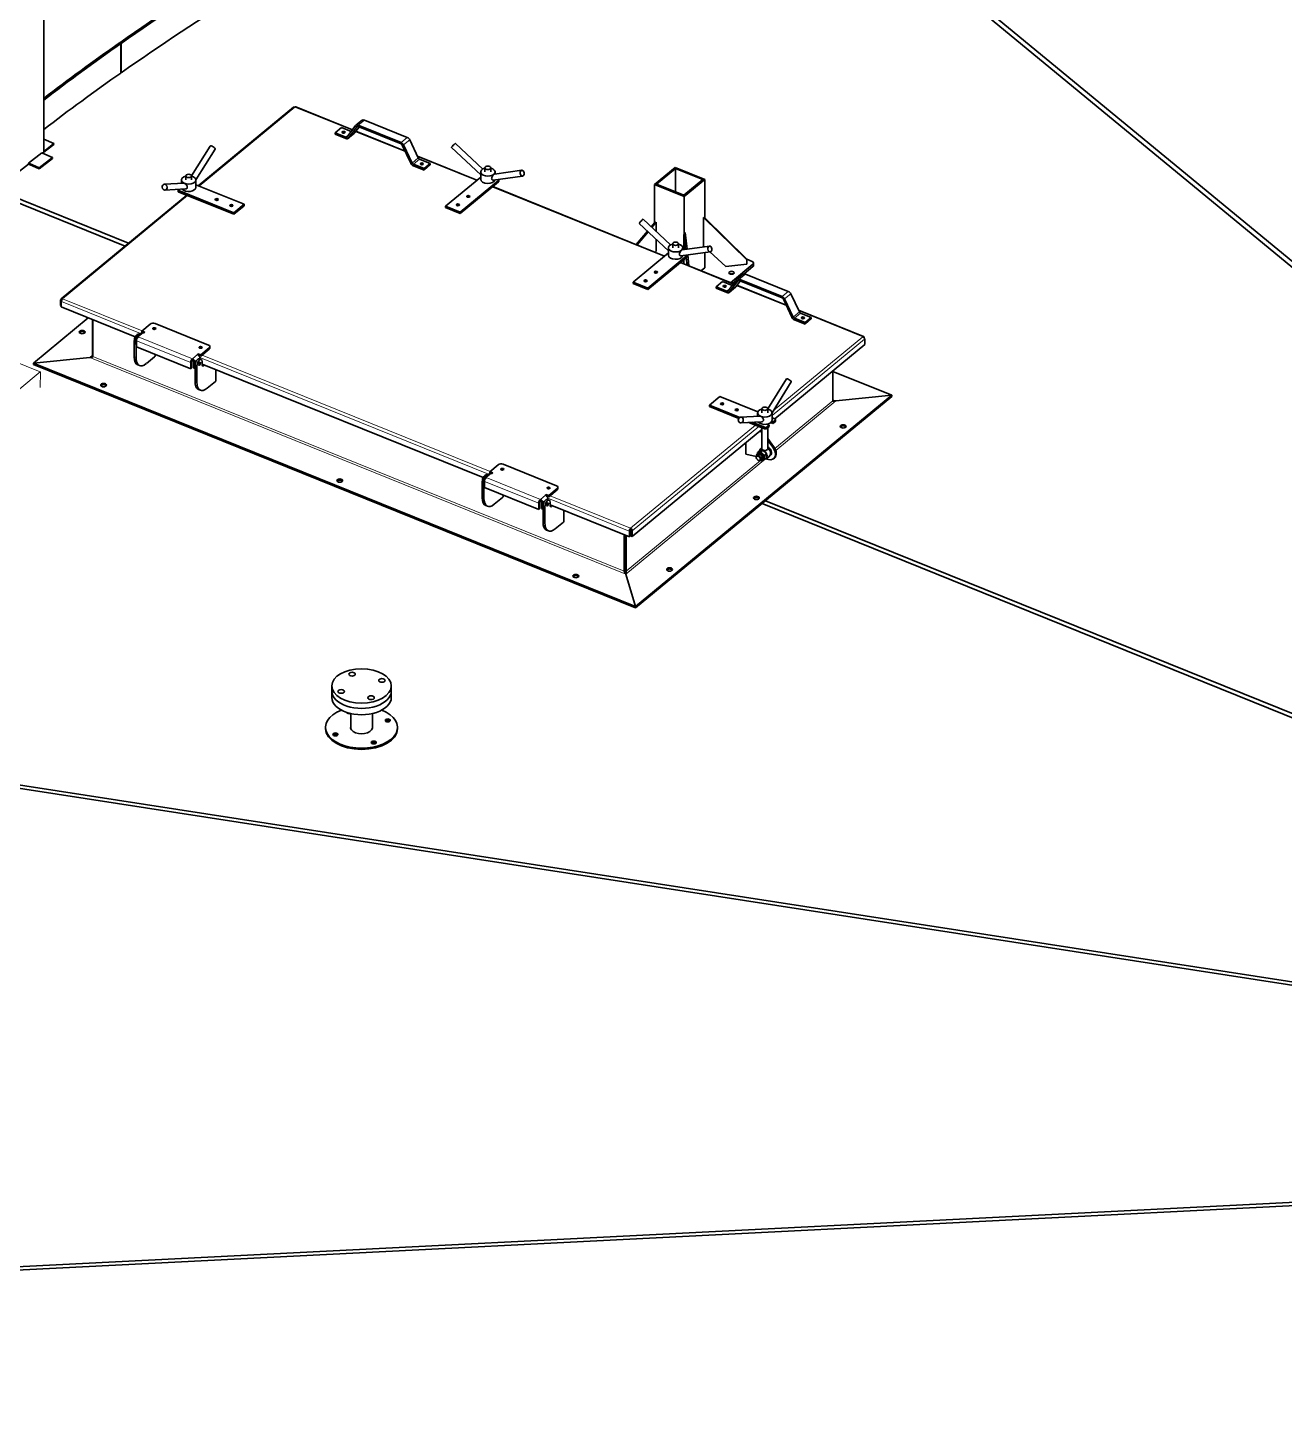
# Model space of a CAD drawing. Header units: millimetres. Extents: x 0 to 42050, y 0 to 29700.
# Drawn here: x 23941 to 25336, y 12319 to 13847 of the extents above; entities that cross this region are included whole.
import ezdxf

# ---------------------------------------------------------------- set-up
doc = ezdxf.new("R2010")
doc.units = ezdxf.units.MM
doc.header["$LTSCALE"] = 50
doc.layers.add('P_Cable Ducts (CD)', color=30, linetype='Continuous', lineweight=18, true_color=0xff7f00)
doc.layers.add('Visible', color=7, linetype='Continuous', lineweight=35)
doc.layers.add('Visible Narrow', color=7, linetype='Continuous', lineweight=18)

msp = doc.modelspace()

# ---------------------------------------------------------------- linework, layer by layer
at = {"layer": 'P_Cable Ducts (CD)'}
for p, q in [((23954.81, 13465.11), (23790.97, 13531.34)), ((23931.92, 13446.24), (23954.81, 13465.11)), ((23954.81, 13465.11), (23954.81, 13464.81)), ((23954.81, 13464.94), (23954.92, 13464.9)), ((23954.92, 13464.9), (23954.81, 13464.81)), ((23954.81, 13447.8), (23954.92, 13464.9))]:
    msp.add_line(p, q, dxfattribs=at)
at = {"layer": 'Visible', "color": 9, "true_color": 0xc0c0c0}
for p, q in [((26434.97, 12682.02), (24673.38, 14134.54)), ((24678.61, 14136.67), (26440.22, 12684.14)), ((24049.11, 13604.77), (23881.52, 13672.52)), ((23885.17, 13675.56), (24052.78, 13607.8)), ((26393.34, 12657.08), (24756.08, 13318.97)), ((24759.75, 13321.99), (26397.01, 12660.11)), ((24604.11, 13241.98), (24604.06, 13241.94)), ((23511.32, 13071.33), (26370.65, 12628.99)), ((26368.99, 12625.42), (23509.66, 13067.76)), ((23467.16, 12448.2), (26364.32, 12594.54)), ((26364.87, 12590.86), (23467.16, 12444.49))]:
    msp.add_line(p, q, dxfattribs=at)
at = {"layer": 'Visible'}
for p, q in [((23958.54, 14107.31), (23958.54, 13709.84)), ((24044.13, 13829.54), (24042.59, 13830.27)), ((24042.91, 13830.5), (24042.91, 13830.11)), ((24044.46, 13829.76), (24042.91, 13830.5)), ((24044.13, 13796.88), (24044.13, 13829.54)), ((24044.46, 13797.1), (24044.46, 13829.76)), ((24044.13, 13797.26), (24044.46, 13797.1)), ((24301.28, 13733.72), (24238.33, 13759.17)), ((24235.91, 13758.79), (24130.22, 13671.65)), ((24312.07, 13744.47), (24305.19, 13738.8)), ((24314.61, 13744.65), (24362.16, 13725.43)), ((24282.19, 13730.6), (24289.07, 13736.28)), ((24294.06, 13725.8), (24282.19, 13730.6)), ((24282.19, 13728.97), (24282.19, 13730.6)), ((24282.19, 13728.97), (24294.06, 13724.17)), ((24289.07, 13736.28), (24299.9, 13731.9)), ((24304.89, 13738.49), (24295.48, 13726.04)), ((24296.6, 13724.35), (24303.49, 13730.02)), ((24296.9, 13724.65), (24306.31, 13737.1)), ((24308.77, 13736.92), (24303.78, 13730.33)), ((24359.83, 13710.05), (24305.16, 13732.15)), ((24355.27, 13719.76), (24307.73, 13738.98)), ((24307.73, 13737.34), (24355.27, 13718.12)), ((23957.22, 13707.82), (23969.69, 13717.6)), ((23969.69, 13718.58), (23958.54, 13723.32)), ((23969.69, 13718.58), (23958.54, 13709.84)), ((23969.69, 13717.6), (23969.69, 13718.58)), ((24122.71, 13682.67), (24143.45, 13715.79)), ((24356.69, 13716.73), (24366.11, 13696.68)), ((24367.52, 13696.92), (24358.11, 13716.98)), ((24364.99, 13722.65), (24374.41, 13702.59)), ((24443.66, 13683.63), (24411.39, 13714.12)), ((24445.96, 13690.26), (24415.79, 13718.77)), ((23941.7, 13696.64), (23956.41, 13708.17)), ((23968.33, 13703.1), (23953.62, 13691.57)), ((23968.33, 13702.12), (23953.62, 13690.59)), ((23957.37, 13707.76), (23956.41, 13708.17)), ((23968.33, 13703.1), (23957.37, 13707.76)), ((23968.33, 13702.12), (23968.33, 13703.1)), ((24127.5, 13678.27), (24148.88, 13712.4)), ((24439.44, 13677.87), (24373.5, 13704.52)), ((24375.83, 13701.2), (24387.7, 13696.4)), ((23941.7, 13695.66), (23928.42, 13685.24)), ((23941.7, 13696.64), (23941.7, 13695.66)), ((23941.7, 13696.64), (23942.67, 13696.23)), ((23941.7, 13695.66), (23941.7, 13695.66)), ((23941.7, 13695.66), (23942.67, 13695.25)), ((23953.62, 13691.57), (23942.67, 13696.23)), ((23942.67, 13695.25), (23953.62, 13690.59)), ((23953.62, 13690.59), (23953.62, 13691.57)), ((24116.31, 13678.08), (24116.31, 13682.65)), ((24122.71, 13678.08), (24122.71, 13682.65)), ((24380.81, 13690.73), (24368.94, 13695.53)), ((24368.94, 13693.9), (24380.81, 13689.1)), ((24387.7, 13696.4), (24380.81, 13690.73)), ((24380.81, 13689.1), (24387.7, 13694.77)), ((24380.81, 13689.1), (24380.81, 13690.73)), ((24387.7, 13694.77), (24387.7, 13696.4)), ((24443.66, 13687.02), (24443.66, 13678.86)), ((24448.46, 13687.02), (24448.46, 13691.59)), ((24454.86, 13687.02), (24454.86, 13691.59)), ((24458.85, 13684.69), (24489.3, 13688.84)), ((24459.66, 13687.02), (24459.66, 13684.8)), ((24636.73, 13673.05), (24659.67, 13691.97)), ((24660.07, 13690.68), (24638.96, 13673.28)), ((24659.67, 13691.97), (24692.44, 13678.72)), ((24690.21, 13678.49), (24660.07, 13690.68)), ((24660.07, 13664.74), (24660.07, 13690.68)), ((24113.99, 13674.45), (24092.68, 13673.33)), ((24115.95, 13668.15), (24093.02, 13666.94)), ((24107.68, 13667.27), (24107.68, 13665.64)), ((24111.51, 13678.08), (24111.51, 13674.32)), ((24127.51, 13678.08), (24127.51, 13669.92)), ((24127.51, 13672.75), (24180.95, 13651.15)), ((24404.46, 13649.03), (24443.66, 13681.35)), ((24463.52, 13677.59), (24420.85, 13642.41)), ((24463.52, 13675.96), (24420.85, 13640.77)), ((24647.83, 13593.62), (24457.15, 13670.71)), ((24457.41, 13678.03), (24490.16, 13682.49)), ((24463.88, 13678.25), (24463.88, 13676.62)), ((24636.73, 13630.25), (24636.73, 13673.05)), ((24669.5, 13659.8), (24636.73, 13673.05)), ((24638.96, 13673.28), (24669.1, 13661.09)), ((24669.1, 13661.09), (24690.21, 13678.49)), ((24692.44, 13678.72), (24669.5, 13659.8)), ((24692.44, 13635.92), (24692.44, 13678.72)), ((24117.42, 13661.1), (23978.03, 13546.16)), ((24169.47, 13641.69), (24108.53, 13666.33)), ((24169.47, 13640.06), (24108.53, 13664.69)), ((24116.31, 13660.18), (24116.31, 13661.55)), ((24669.5, 13617.01), (24669.5, 13659.8)), ((24180.95, 13651.15), (24169.47, 13641.69)), ((24180.95, 13649.51), (24169.47, 13640.06)), ((24169.47, 13641.69), (24169.47, 13640.06)), ((24180.95, 13651.15), (24180.95, 13649.51)), ((24420.85, 13642.41), (24404.46, 13649.03)), ((24404.46, 13649.03), (24404.46, 13647.4)), ((24420.85, 13640.77), (24404.46, 13647.4)), ((24420.85, 13642.41), (24420.85, 13640.77)), ((24652.05, 13599.39), (24619.78, 13629.87)), ((24654.35, 13606.02), (24624.18, 13634.53)), ((24636.73, 13630.51), (24633.04, 13626.15)), ((24633.77, 13625.47), (24638.66, 13631.24)), ((24638.66, 13631.24), (24636.73, 13630.25)), ((24638.66, 13620.85), (24638.66, 13631.24)), ((24691.09, 13636.58), (24691.09, 13604.4)), ((24692.44, 13635.92), (24691.09, 13636.58)), ((24691.09, 13636.58), (24739.29, 13589.44)), ((24738.94, 13590.57), (24692.44, 13636.06)), ((24628.9, 13621.26), (24616.3, 13606.37)), ((24617.27, 13605.97), (24629.63, 13620.57)), ((24638.66, 13599.06), (24638.66, 13612.04)), ((24656.85, 13602.78), (24656.85, 13607.35)), ((24663.25, 13602.78), (24663.25, 13607.35)), ((24669.11, 13617.52), (24669.11, 13600.7)), ((24669.5, 13617.01), (24669.11, 13617.52)), ((24669.11, 13617.52), (24670.87, 13600.94)), ((24670.85, 13619.89), (24669.5, 13617.01)), ((24672.83, 13601.2), (24670.85, 13619.89)), ((24612.86, 13564.78), (24652.05, 13597.1)), ((24671.91, 13593.35), (24629.24, 13558.16)), ((24671.91, 13591.71), (24629.24, 13556.53)), ((24638.66, 13599.06), (24637.51, 13597.79)), ((24652.05, 13602.78), (24652.05, 13594.61)), ((24665.81, 13593.79), (24698.55, 13598.25)), ((24667.24, 13600.44), (24697.69, 13604.59)), ((24668.05, 13602.78), (24668.05, 13600.55)), ((24671.86, 13591.67), (24672.72, 13583.56)), ((24672.28, 13594.01), (24672.28, 13592.38)), ((24674.8, 13582.72), (24673.51, 13594.84)), ((24691.77, 13603.78), (24691.09, 13604.4)), ((24692.44, 13580.74), (24692.44, 13597.42)), ((24715.66, 13582.13), (24697.96, 13598.17)), ((24724.29, 13562.71), (24665.54, 13586.46)), ((24669.11, 13589.4), (24669.11, 13585.44)), ((24669.16, 13585), (24669.11, 13585.44)), ((24692.44, 13580.74), (24688.25, 13577.28)), ((24715.66, 13582.13), (24739.29, 13584.54)), ((24745.86, 13584.52), (24721.01, 13564.04)), ((24745.86, 13581.91), (24736.13, 13573.89)), ((24739.29, 13589.44), (24738.94, 13590.57)), ((24739.1, 13590.07), (24744.87, 13587.74)), ((24739.29, 13589.44), (24739.29, 13584.54)), ((24746.58, 13583.23), (24746.58, 13585.85)), ((24629.24, 13558.16), (24612.86, 13564.78)), ((24612.86, 13564.78), (24612.86, 13563.15)), ((24629.24, 13556.53), (24612.86, 13563.15)), ((24705.2, 13559.59), (24712.08, 13565.27)), ((24712.08, 13565.27), (24722.91, 13560.89)), ((24727.9, 13567.48), (24718.49, 13555.04)), ((24719.91, 13553.65), (24729.32, 13566.09)), ((24727.15, 13566.48), (24723.14, 13563.18)), ((24731.78, 13565.92), (24726.79, 13559.32)), ((24782.84, 13539.04), (24728.17, 13561.14)), ((24735.08, 13573.46), (24728.2, 13567.79)), ((24778.28, 13548.75), (24730.74, 13567.97)), ((24730.74, 13566.34), (24778.28, 13547.12)), ((24737.62, 13573.64), (24785.17, 13554.42)), ((23977.59, 13545.1), (23977.39, 13544.94)), ((23978.51, 13544.73), (23977.59, 13545.1)), ((24629.24, 13558.16), (24629.24, 13556.53)), ((24717.07, 13554.79), (24705.2, 13559.59)), ((24705.2, 13557.96), (24705.2, 13559.59)), ((24705.2, 13557.96), (24717.07, 13553.16)), ((24719.61, 13553.34), (24726.5, 13559.02)), ((24779.7, 13545.73), (24789.12, 13525.67)), ((24790.53, 13525.91), (24781.12, 13545.97)), ((24788, 13551.64), (24797.42, 13531.59)), ((23978.37, 13544.54), (23977.39, 13544.94)), ((23977.39, 13544.94), (23977.39, 13538.73)), ((23977.89, 13538.53), (23977.39, 13538.73)), ((23978.2, 13543.55), (23977.89, 13543.29)), ((23977.89, 13537.08), (23977.89, 13543.29)), ((23977.89, 13543.29), (23978.18, 13543.17)), ((24060.17, 13503.82), (23977.89, 13537.08)), ((23978.47, 13544.62), (23978.37, 13544.54)), ((23978.37, 13544.54), (23978.37, 13544.33)), ((24868.75, 13504.31), (24796.51, 13533.51)), ((24798.84, 13530.2), (24810.71, 13525.4)), ((23947.24, 13474.72), (24008.08, 13524.88)), ((24012.78, 13522.98), (24012.78, 13483.36)), ((24013.18, 13482.08), (24013.18, 13522.82)), ((24067.46, 13510.34), (24076.87, 13518.1)), ((24082.44, 13518.67), (24141.42, 13494.82)), ((24803.82, 13519.72), (24791.95, 13524.52)), ((24791.95, 13522.89), (24803.82, 13518.09)), ((24810.71, 13525.4), (24803.82, 13519.72)), ((24803.82, 13518.09), (24810.71, 13523.76)), ((24803.82, 13518.09), (24803.82, 13519.72)), ((24810.71, 13523.76), (24810.71, 13525.4)), ((24059.07, 13481.84), (24059.07, 13499.64)), ((24060.81, 13495.39), (24060.81, 13502.25)), ((24067.13, 13508.38), (24061.4, 13503.65)), ((24061.6, 13492.81), (24061.6, 13499.67)), ((24064.91, 13506.55), (24064.01, 13506.92)), ((24067.46, 13510.34), (24070.74, 13509.02)), ((24067.46, 13509.04), (24067.46, 13510.34)), ((24068.21, 13508.73), (24067.46, 13509.04)), ((24069.82, 13508.26), (24069.17, 13508.53)), ((24070.74, 13509.02), (24069.82, 13508.26)), ((24869.52, 13503.24), (24868.57, 13503.62)), ((24869.2, 13502.97), (24869.52, 13503.24)), ((24869.52, 13502.44), (24869.52, 13503.24)), ((24869.8, 13501.54), (24870.02, 13501.46)), ((24869.82, 13501.29), (24870.02, 13501.46)), ((24870.02, 13501.46), (24870.02, 13495.25)), ((24061.6, 13495.07), (24060.81, 13495.39)), ((24061.04, 13481.04), (24061.04, 13495.29)), ((24121.89, 13468.44), (24061.6, 13492.81)), ((24082.15, 13484.51), (24082.15, 13482.77)), ((24128.8, 13484.42), (24129.72, 13485.18)), ((24129.46, 13484.15), (24128.8, 13484.42)), ((24129.72, 13485.18), (24133, 13483.85)), ((24129.72, 13484.04), (24129.72, 13485.18)), ((24142.4, 13491.61), (24133, 13483.85)), ((24142.4, 13490.3), (24133, 13482.55)), ((24133, 13483.85), (24133, 13482.55)), ((24143.13, 13491.63), (24143.13, 13492.93)), ((24870.02, 13495.25), (24770.19, 13412.93)), ((24009.64, 13481.07), (23947.24, 13474.72)), ((23947.24, 13474.72), (24009.64, 13481.07)), ((23947.24, 13473.41), (23947.24, 13474.72)), ((23947.24, 13473.41), (23947.24, 13474.72)), ((24615.67, 13204.5), (23947.24, 13474.72)), ((24615.67, 13203.19), (23947.24, 13473.41)), ((24065.02, 13471.96), (24063.05, 13472.75)), ((24081.69, 13481.74), (24072.51, 13474.17)), ((24121.89, 13475.3), (24121.89, 13468.44)), ((24122.8, 13469.2), (24121.89, 13468.44)), ((24122.8, 13469.2), (24122.8, 13476.06)), ((24123.72, 13478.12), (24123.72, 13479.43)), ((24125.03, 13469.42), (24125.03, 13476.28)), ((24125.03, 13469.42), (24126.34, 13468.89)), ((24126.34, 13468.89), (24126.34, 13475.75)), ((24126.57, 13469.08), (24126.34, 13468.89)), ((24126.57, 13454.55), (24126.57, 13472.35)), ((24128.54, 13453.76), (24128.54, 13471.55)), ((24133, 13482.55), (24130.41, 13483.59)), ((24133.47, 13478.83), (24131.5, 13479.63)), ((24132.08, 13480.48), (24132.08, 13479.4)), ((24134.5, 13476.47), (24134.5, 13472.55)), ((24446.48, 13347.65), (24134.5, 13473.77)), ((24149.19, 13454.45), (24140.01, 13446.88)), ((24149.73, 13464.7), (24149.65, 13464.63)), ((24149.65, 13464.63), (24149.65, 13455.48)), ((24149.73, 13464.43), (24149.65, 13464.46)), ((24149.73, 13467.62), (24149.73, 13464.43)), ((24762.3, 13424.11), (24783.05, 13457.23)), ((24767.09, 13419.7), (24788.47, 13453.83)), ((24834.62, 13466.07), (24834.62, 13433.05)), ((24834.62, 13465.57), (24900.16, 13439.08)), ((24132.51, 13444.67), (24130.55, 13445.47)), ((24900.16, 13439.08), (24615.67, 13204.5)), ((24837.77, 13432.72), (24900.16, 13439.08)), ((24900.16, 13439.08), (24837.77, 13432.72)), ((24900.16, 13437.77), (24900.16, 13439.08)), ((24900.16, 13437.77), (24900.16, 13439.08)), ((24900.16, 13437.77), (24615.67, 13203.19)), ((24709.13, 13437.62), (24697.66, 13428.16)), ((24697.66, 13426.53), (24697.66, 13428.16)), ((24697.66, 13428.16), (24731.37, 13414.53)), ((24697.66, 13426.53), (24730.15, 13413.39)), ((24751.31, 13420.57), (24709.13, 13437.62)), ((24755.9, 13419.52), (24755.9, 13424.09)), ((24762.3, 13419.52), (24762.3, 13424.09)), ((24753.58, 13415.89), (24732.28, 13414.76)), ((24755.54, 13409.58), (24732.61, 13408.37)), ((24741.42, 13408.84), (24758.61, 13401.89)), ((24745, 13409.03), (24758.61, 13403.52)), ((24751.1, 13419.52), (24751.1, 13415.76)), ((24763.67, 13407.56), (24762.39, 13406.5)), ((24765.59, 13408.65), (24768.05, 13407.66)), ((24766.67, 13409.85), (24768.05, 13409.29)), ((24767.1, 13419.52), (24767.1, 13411.35)), ((24770.08, 13412.98), (24767.1, 13414.18)), ((24768.05, 13409.29), (24770.57, 13411.37)), ((24768.05, 13407.66), (24770.57, 13409.74)), ((24768.05, 13407.66), (24768.05, 13409.29)), ((24770.93, 13410.4), (24770.93, 13412.03)), ((24755.9, 13401.16), (24611.74, 13282.29)), ((24755.9, 13397.43), (24754.17, 13399.73)), ((24755.09, 13400.48), (24755.9, 13399.4)), ((24755.9, 13379.62), (24755.9, 13402.98)), ((24763.92, 13405.89), (24761.36, 13406.92)), ((24761.39, 13403.81), (24763.92, 13405.89)), ((24761.39, 13402.17), (24763.92, 13404.25)), ((24762.3, 13406.54), (24762.3, 13407.12)), ((24762.3, 13379.62), (24762.3, 13402.92)), ((24763.92, 13404.25), (24763.92, 13405.89)), ((24738.15, 13386.52), (24738.15, 13373.75)), ((24753.21, 13377.09), (24751.1, 13375.35)), ((24757, 13377.74), (24754.89, 13376)), ((24762.3, 13390.94), (24768.87, 13382.24)), ((24767.96, 13381.48), (24762.3, 13388.97)), ((24453.78, 13354.17), (24463.18, 13361.93)), ((24468.75, 13362.49), (24527.73, 13338.65)), ((24738.15, 13373.75), (24749.56, 13370.97)), ((24749.8, 13369.01), (24749.73, 13369.18)), ((24750.07, 13371.8), (24751.65, 13373.1)), ((24750.94, 13374.38), (24751.79, 13375.08)), ((24751.35, 13367.12), (24751.51, 13367.03)), ((24754.14, 13366.86), (24755.72, 13368.16)), ((24756.84, 13367.23), (24757.69, 13367.93)), ((24760.8, 13374.02), (24758.69, 13372.28)), ((24758.69, 13367.91), (24760.8, 13369.65)), ((24759.48, 13368.56), (24763.2, 13367.65)), ((24764.87, 13372.08), (24765.56, 13372.64)), ((24769.78, 13369.39), (24768.86, 13368.63)), ((24453.44, 13352.21), (24447.71, 13347.48)), ((24451.22, 13350.38), (24450.32, 13350.74)), ((24453.78, 13354.17), (24457.05, 13352.85)), ((24453.78, 13352.87), (24453.78, 13354.17)), ((24454.53, 13352.56), (24453.78, 13352.87)), ((24456.14, 13352.09), (24455.48, 13352.36)), ((24457.05, 13352.85), (24456.14, 13352.09)), ((24445.39, 13325.66), (24445.39, 13343.46)), ((24447.12, 13339.21), (24447.12, 13346.07)), ((24447.91, 13338.9), (24447.12, 13339.21)), ((24447.35, 13324.87), (24447.35, 13339.12)), ((24447.91, 13336.64), (24447.91, 13343.5)), ((24508.2, 13312.27), (24447.91, 13336.64)), ((24528.72, 13335.44), (24519.31, 13327.68)), ((24528.72, 13334.13), (24519.31, 13326.37)), ((24529.44, 13335.45), (24529.44, 13336.76)), ((24451.33, 13315.79), (24449.36, 13316.58)), ((24468, 13325.57), (24458.82, 13318)), ((24468.46, 13328.33), (24468.46, 13326.6)), ((24508.2, 13319.13), (24508.2, 13312.27)), ((24509.12, 13313.02), (24509.12, 13319.88)), ((24510.03, 13321.95), (24510.03, 13323.25)), ((24511.34, 13313.25), (24511.34, 13320.11)), ((24512.65, 13312.72), (24512.65, 13319.58)), ((24512.88, 13298.38), (24512.88, 13316.18)), ((24515.11, 13328.25), (24516.03, 13329)), ((24515.77, 13327.98), (24515.11, 13328.25)), ((24516.03, 13329), (24519.31, 13327.68)), ((24516.03, 13327.86), (24516.03, 13329)), ((24519.31, 13326.37), (24516.72, 13327.42)), ((24519.78, 13322.66), (24517.82, 13323.46)), ((24518.39, 13324.31), (24518.39, 13323.22)), ((24519.31, 13327.68), (24519.31, 13326.37)), ((24520.82, 13320.3), (24520.82, 13316.38)), ((24608.88, 13282), (24520.82, 13317.6)), ((24509.12, 13313.02), (24508.2, 13312.27)), ((24511.34, 13313.25), (24512.65, 13312.72)), ((24512.88, 13312.91), (24512.65, 13312.72)), ((24514.85, 13297.58), (24514.85, 13315.38)), ((24536.04, 13308.52), (24535.96, 13308.45)), ((24535.96, 13308.45), (24535.96, 13299.31)), ((24536.04, 13308.26), (24535.96, 13308.29)), ((24536.04, 13311.44), (24536.04, 13308.26)), ((24518.83, 13288.5), (24516.86, 13289.29)), ((24535.5, 13298.28), (24526.32, 13290.71)), ((24609.28, 13288.88), (24608.6, 13288.32)), ((24608.6, 13288.32), (24608.88, 13288.2)), ((24609.57, 13288.77), (24608.88, 13288.2)), ((24608.88, 13288.2), (24608.88, 13282)), ((24609.28, 13288.88), (24609.57, 13288.77)), ((24609.57, 13288.77), (24609.57, 13282.56)), ((24610.75, 13287.7), (24609.57, 13288.17)), ((24609.57, 13287.89), (24609.78, 13287.81)), ((24609.57, 13286.59), (24609.78, 13286.5)), ((24609.68, 13288.13), (24609.78, 13287.81)), ((24609.78, 13287.81), (24609.68, 13288.13)), ((24609.78, 13287.81), (24610.01, 13288)), ((24609.78, 13287.81), (24609.78, 13286.5)), ((24609.78, 13287.81), (24609.78, 13286.5)), ((24609.78, 13286.5), (24610.75, 13287.31)), ((24609.97, 13290.43), (24609.97, 13291.41)), ((24610.96, 13289.06), (24610.75, 13288.89)), ((24610.75, 13288.89), (24610.75, 13282.68)), ((24610.75, 13288.89), (24611.74, 13288.49)), ((24610.96, 13289.06), (24611.94, 13288.66)), ((24611.74, 13288.49), (24611.94, 13288.66)), ((24611.74, 13282.29), (24611.74, 13288.49)), ((24602.96, 13284.39), (24602.96, 13243.64)), ((24603.88, 13284.02), (24603.88, 13244.4)), ((24603.88, 13244.4), (24603.88, 13284.02)), ((24605.19, 13243.87), (24605.19, 13283.49)), ((24609.57, 13282.56), (24608.88, 13282)), ((24610.75, 13282.68), (24611.74, 13282.29)), ((24615.67, 13204.5), (24604.67, 13240.52)), ((24604.67, 13240.52), (24615.67, 13204.5)), ((24615.67, 13203.19), (24615.67, 13204.5)), ((24615.67, 13203.19), (24615.67, 13204.5)), ((24278.42, 13110.48), (24278.42, 13116.36)), ((24278.42, 13110.48), (24278.42, 13103.46)), ((24344.42, 13110.48), (24344.42, 13116.36)), ((24344.42, 13110.48), (24344.42, 13103.46)), ((24299.36, 13069.24), (24299.36, 13085.72)), ((24323.48, 13069.24), (24323.48, 13085.72)), ((24271.42, 13070.31), (24271.42, 13069)), ((24351.42, 13070.31), (24351.42, 13069))]:
    msp.add_line(p, q, dxfattribs=at)
for start, end in [(120, 163.86404), (275.14996, 355.11836)]:
    msp.add_arc((24759.1, 13375.1), 6.4, start, end, dxfattribs=at)
for centre, major_axis, ratio, start_param, end_param in [((26536.67, 12645.48), (-3229.8, 0), 0.5773503, 5.4674484, 5.5945421), ((26536.67, 12645.48), (-3227.8, 0), 0.5773503, 5.4674515, 5.5945421), ((26536.67, 12612.82), (-3227.8, 0), 0.5773503, 5.4667449, 5.5945421), ((26536.67, 12645.48), (-3229.8, 0), 0.5773503, 5.594701, 5.6367425), ((26536.67, 12645.48), (-3227.8, 0), 0.5773503, 5.594701, 5.637564), ((26536.67, 12612.82), (-3227.8, 0), 0.5773503, 5.594701, 5.637564), ((24237.43, 13756.94), (-1.53, 1.85), 0.6688348, 5.3938976, 6.2831853), ((24237.43, 13756.94), (0.9, 2.23), 0.4683232, 0, 0.7121179), ((24314.61, 13741.39), (-2.54, 3.09), 0.6688348, 5.3938976, 6.2831853), ((24291.53, 13729.42), (1.8, 0), 0.5773503, 0.959964, 2.2378113), ((24291.53, 13729.42), (-1.8, 0), 0.5773503, 4.0453778, 5.3794001), ((24300.94, 13733.11), (2.54, -3.09), 0.6688348, 0, 0.1579098), ((24307.73, 13735.71), (-2.54, 3.09), 0.6688348, 5.3938976, 6.4410951), ((24307.73, 13735.71), (-1.27, 1.54), 0.6688348, 5.3938976, 6.4410951), ((24146.16, 13714.09), (-2.71, 1.7), 0.3127436, 3.1415927, 6.2831853), ((24294.06, 13727.43), (1.27, -1.54), 0.6688348, 5.3938976, 6.4410951), ((24294.06, 13727.43), (2.54, -3.09), 0.6688348, 5.3938976, 6.4410951), ((24355.27, 13716.49), (2.54, -3.09), 0.6688348, 1.2051074, 2.2523049), ((24355.27, 13716.49), (-1.27, 1.54), 0.6688348, 4.3467, 5.3938976), ((24362.16, 13722.17), (-2.54, 3.09), 0.6688348, 4.3467, 5.3938976), ((24413.59, 13716.45), (-2.2, -2.33), 0.1364787, 3.1415927, 6.2831853), ((24375.83, 13702.84), (-1.27, 1.54), 0.6688348, 1.2051074, 2.2523049), ((24368.94, 13697.16), (-2.54, 3.09), 0.6688348, 1.2051074, 2.2523049), ((24368.94, 13697.16), (1.27, -1.54), 0.6688348, 4.3467, 5.3938976), ((24378.36, 13694.32), (1.8, 0), 0.5773503, 0.9037852, 2.2378075), ((24378.36, 13694.32), (-1.8, 0), 0.5773503, 4.0453778, 5.3794001), ((24451.66, 13687.02), (8, 0), 0.5773503, 1.9823132, 7.4424648), ((24109.68, 13667.27), (-2, 0), 0.5773503, 5.8862167, 7.2431164), ((24119.51, 13678.08), (8, 0), 0.5773503, 1.9823132, 7.4424648), ((24119.51, 13669.92), (8, 0), 0.5773503, 3.5808075, 6.2831853), ((24451.66, 13678.86), (8, 0), 0.5773503, 3.1415927, 6.1692078), ((24461.88, 13678.25), (2, 0), 0.5773503, 5.6723201, 6.8471771), ((24461.88, 13676.62), (2, 0), 0.5773503, 5.6723201, 6.2831853), ((24109.68, 13665.64), (-2, 0), 0.5773503, 0, 0.9599311), ((24150.63, 13654.72), (1.8, 0), 0.5773503, 0.9037852, 2.2378075), ((24150.63, 13654.72), (-1.8, 0), 0.5773503, 4.0453778, 5.3794001), ((24429.86, 13658.27), (1.8, 0), 0.5773503, 0.9037852, 2.2378075), ((24429.86, 13658.27), (-1.8, 0), 0.5773503, 4.0453778, 5.3794001), ((24167.02, 13648.1), (1.8, 0), 0.5773503, 0.9037852, 2.2378075), ((24167.02, 13648.1), (-1.8, 0), 0.5773503, 4.0453778, 5.3794001), ((24418.39, 13648.81), (1.8, 0), 0.5773503, 0.9037852, 2.2378075), ((24418.39, 13648.81), (-1.8, 0), 0.5773503, 4.0453778, 5.3794001), ((24621.98, 13632.2), (-2.2, -2.33), 0.1364787, 3.1415927, 6.2831853), ((24660.05, 13602.78), (8, 0), 0.5773503, 1.9823132, 7.4424648), ((24660.05, 13594.61), (8, 0), 0.5773503, 3.1415927, 6.1692078), ((24670.28, 13594.01), (2, 0), 0.5773503, 5.6723201, 6.8471771), ((24670.28, 13592.38), (2, 0), 0.5773503, 5.6723201, 6.2831853), ((24742.58, 13585.85), (4, 0), 0.5773503, 5.6723201, 7.2431164), ((24742.58, 13583.23), (4, 0), 0.5773503, 5.6723201, 6.2831853), ((24626.78, 13564.57), (1.8, 0), 0.5773503, 0.9037852, 2.2378075), ((24626.78, 13564.57), (-1.8, 0), 0.5773503, 4.0453778, 5.3794001), ((24638.26, 13574.03), (1.8, 0), 0.5773503, 0.9037852, 2.2378075), ((24638.26, 13574.03), (-1.8, 0), 0.5773503, 4.0453778, 5.3794001), ((24722.18, 13572.45), (-2.9, 0), 0.5773503, 4.0366673, 5.3881107), ((24730.74, 13564.7), (-2.54, 3.09), 0.6688348, 5.3938976, 6.4410951), ((24730.74, 13564.7), (-1.27, 1.54), 0.6688348, 5.3938976, 6.4410951), ((24737.62, 13570.38), (-2.54, 3.09), 0.6688348, 5.3938976, 6.2831853), ((23979.55, 13544.31), (-1.53, 1.85), 0.6688348, 5.3938976, 6.9646939), ((23979.55, 13544.31), (0.9, 2.23), 0.4683232, 0.7121179, 2.2829142), ((23979.55, 13544.31), (-0.763, 0.926), 0.6688348, 0.1715755, 0.4247088), ((24714.54, 13558.41), (1.8, 0), 0.5773503, 0.9037852, 2.2378075), ((24714.54, 13558.41), (-1.8, 0), 0.5773503, 4.0453778, 5.3794001), ((24717.07, 13556.43), (1.27, -1.54), 0.6688348, 5.3938976, 6.4410951), ((24717.07, 13556.43), (2.54, -3.09), 0.6688348, 5.3938976, 6.4410951), ((24723.95, 13562.1), (2.54, -3.09), 0.6688348, 0, 0.1579098), ((24778.28, 13545.48), (2.54, -3.09), 0.6688348, 1.2051074, 2.2523049), ((24778.28, 13545.48), (-1.27, 1.54), 0.6688348, 4.3467, 5.3938976), ((24785.17, 13551.16), (-2.54, 3.09), 0.6688348, 4.3467, 5.3938976), ((24798.84, 13531.83), (-1.27, 1.54), 0.6688348, 1.2051074, 2.2523049), ((24080.15, 13516.78), (4, 0), 0.5773503, 0.9599311, 2.5307274), ((24791.95, 13526.15), (-2.54, 3.09), 0.6688348, 1.2051074, 2.2523049), ((24791.95, 13526.15), (1.27, -1.54), 0.6688348, 4.3467, 5.3938976), ((24801.37, 13523.31), (-1.8, 0), 0.5773503, 4.0453778, 5.3794001), ((24801.37, 13523.31), (1.8, 0), 0.5773503, 0.9037206, 0.9598982), ((24001.32, 13507.94), (3.2, 0), 0.5773503, 0.3613671, 2.7802255), ((24062.06, 13502.1), (1.95, 4.82), 0.4683232, 0, 2.2829142), ((24063.43, 13501.19), (-2.04, 2.47), 0.6688348, 5.3938976, 6.9646939), ((24063.43, 13501.19), (1.2, 2.97), 0.4683232, 0.7121179, 2.2829142), ((24063.43, 13501.19), (-1.02, 1.23), 0.6688348, 0.1715755, 0.4247088), ((24069.17, 13505.91), (-2.04, 2.47), 0.6688348, 5.3938976, 6.2831853), ((24081.28, 13511.77), (1.8, 0), 0.5773503, 0.6796738, 2.4619188), ((24081.28, 13511.77), (-1.8, 0), 0.5773503, 3.8212665, 5.6035115), ((24867.85, 13502.09), (0.9, 2.23), 0.4683232, 5.4951069, 6.9953032), ((24867.85, 13502.09), (1.53, -1.85), 0.6688348, 0.6815086, 2.2523049), ((24129.46, 13481.54), (2.04, -2.47), 0.6688348, 0.6815086, 2.2523049), ((24132.72, 13490.97), (1.8, 0), 0.5773503, 0.6796738, 2.4619188), ((24132.72, 13490.97), (-1.8, 0), 0.5773503, 3.8212665, 5.6035115), ((24139.13, 13492.93), (4, 0), 0.5773503, 5.6723201, 7.2431164), ((24139.13, 13491.63), (4, 0), 0.5773503, 5.6723201, 6.2831853), ((24070.55, 13491.3), (-7.5, -18.54), 0.4683232, 5.4245069, 6.2831853), ((24072.51, 13490.5), (-7.5, -18.54), 0.4683232, 5.4245069, 6.9953032), ((24081.69, 13482.39), (-0.3, -0.742), 0.4683232, 0.7121179, 2.2829142), ((24123.72, 13476.81), (-1.2, -2.97), 0.4683232, 3.8537106, 5.4245069), ((24123.72, 13476.81), (0.6, 1.48), 0.4683232, 0.7121179, 2.2829142), ((24123.72, 13476.81), (-2.04, 2.47), 0.6688348, 3.8231013, 5.3938976), ((24123.72, 13476.81), (-1.02, 1.23), 0.6688348, 3.8231013, 5.3938976), ((24129.55, 13474.81), (1.95, 4.82), 0.4683232, 0, 2.2829142), ((24131.52, 13474.01), (1.95, 4.82), 0.4683232, 5.4245069, 8.5660995), ((24133.91, 13474.48), (0.9, 2.23), 0.4683232, 4.296153, 4.5280476), ((24135.88, 13473.69), (-0.9, -2.23), 0.4683232, 5.4245069, 7.6696403), ((24138.04, 13464.01), (-7.5, -18.54), 0.4683232, 5.4245069, 6.2831853), ((24140.01, 13463.21), (-7.5, -18.54), 0.4683232, 5.4245069, 6.9953032), ((24149.19, 13455.1), (-0.3, -0.742), 0.4683232, 0.7121179, 2.2829142), ((24785.76, 13455.53), (-2.71, 1.7), 0.3127436, 3.1415927, 6.2831853), ((24025.06, 13449), (3.2, 0), 0.5773503, 0.3613671, 2.7802255), ((24711.59, 13427.94), (1.8, 0), 0.5773503, 0.9037852, 2.2378075), ((24711.59, 13427.94), (-1.8, 0), 0.5773503, 4.0453778, 5.3794001), ((24759.1, 13419.52), (8, 0), 0.5773503, 1.9823132, 7.4424648), ((24727.97, 13421.32), (1.8, 0), 0.5773503, 0.9037852, 2.2378075), ((24727.97, 13421.32), (-1.8, 0), 0.5773503, 4.0453778, 5.3794001), ((24759.1, 13411.35), (8, 0), 0.5773503, 3.5808075, 6.2831853), ((24768.93, 13412.03), (2, 0), 0.5773503, 5.6723201, 7.2431164), ((24768.93, 13410.4), (2, 0), 0.5773503, 5.6723201, 6.2831853), ((24759.76, 13404.47), (2, 0), 0.5773503, 4.1015237, 5.6723201), ((24759.76, 13402.83), (2, 0), 0.5773503, 4.1015237, 5.6723201), ((24846.09, 13403.25), (3.2, 0), 0.5773503, 0.3613671, 2.7802255), ((24757.15, 13373.49), (-3.45, 4.18), 0.6688348, 2.9148879, 6.50989), ((24759.1, 13379.62), (3.2, 0), 0.5773503, 3.1415927, 6.2831853), ((24761.74, 13377.27), (3.82, -4.63), 0.6688348, 0, 2.1378009), ((24761.05, 13376.71), (3.82, -4.63), 0.6688348, 6.2169986, 8.2783711), ((24761.05, 13376.71), (-3.45, 4.18), 0.6688348, 3.7409969, 5.1086501), ((24761.74, 13377.27), (7.13, -8.64), 0.6688348, 5.5541323, 7.7908733), ((24762.66, 13378.03), (7.13, -8.64), 0.6688348, 0, 1.507688), ((24466.46, 13360.6), (4, 0), 0.5773503, 0.9599311, 2.5307274), ((24752.1, 13369.33), (-2.04, 2.47), 0.6688348, 2.022548, 7.4022299), ((24753.54, 13370.51), (-2.26, 2.75), 0.6688348, 2.6889708, 6.7358072), ((24753.69, 13370.63), (-2.26, 2.75), 0.6688348, 0.0409786, 0.4526219), ((24753.69, 13370.63), (-2.04, 2.47), 0.6688348, 3.1415927, 6.2831853), ((24754.74, 13371.5), (-2.95, 3.57), 0.6688348, 5.9174964, 6.2831853), ((24754.74, 13371.5), (-2.95, 3.57), 0.6688348, 4.8702988, 5.9174964), ((24753.69, 13370.63), (2.26, -2.75), 0.6688348, 5.8305634, 6.2422067), ((24754.74, 13371.5), (2.95, -3.57), 0.6688348, 0.6815086, 1.7287062), ((24754.74, 13371.5), (2.95, -3.57), 0.6688348, 0, 0.6815086), ((24448.37, 13345.92), (1.95, 4.82), 0.4683232, 0, 2.2829142), ((24449.74, 13345.01), (-2.04, 2.47), 0.6688348, 5.3938976, 6.9646939), ((24449.74, 13345.01), (1.2, 2.97), 0.4683232, 0.7121179, 2.2829142), ((24455.48, 13349.74), (-2.04, 2.47), 0.6688348, 5.3938976, 6.2831853), ((24467.59, 13355.6), (1.8, 0), 0.5773503, 0.6796738, 2.4619188), ((24467.59, 13355.6), (-1.8, 0), 0.5773503, 3.8212665, 5.6035115), ((24287.19, 13343.03), (3.2, 0), 0.5773503, 0.3613671, 2.7802255), ((24449.74, 13345.01), (-1.02, 1.23), 0.6688348, 0.1715755, 0.4247088), ((24519.03, 13334.8), (1.8, 0), 0.5773503, 0.6796738, 2.4619188), ((24519.03, 13334.8), (-1.8, 0), 0.5773503, 3.8212665, 5.6035115), ((24525.44, 13336.76), (4, 0), 0.5773503, 5.6723201, 7.2431164), ((24525.44, 13335.45), (4, 0), 0.5773503, 5.6723201, 6.2831853), ((24456.86, 13335.12), (-7.5, -18.54), 0.4683232, 5.4245069, 6.2831853), ((24458.82, 13334.33), (-7.5, -18.54), 0.4683232, 5.4245069, 6.9953032), ((24468, 13326.22), (-0.3, -0.742), 0.4683232, 0.7121179, 2.2829142), ((24510.03, 13320.64), (-1.2, -2.97), 0.4683232, 3.8537106, 5.4245069), ((24510.03, 13320.64), (0.6, 1.48), 0.4683232, 0.7121179, 2.2829142), ((24510.03, 13320.64), (-2.04, 2.47), 0.6688348, 3.8231013, 5.3938976), ((24510.03, 13320.64), (-1.02, 1.23), 0.6688348, 3.8231013, 5.3938976), ((24515.87, 13318.64), (1.95, 4.82), 0.4683232, 0, 2.2829142), ((24517.83, 13317.84), (1.95, 4.82), 0.4683232, 5.4245069, 8.5660995), ((24515.77, 13325.37), (2.04, -2.47), 0.6688348, 0.6815086, 2.2523049), ((24520.23, 13318.31), (0.9, 2.23), 0.4683232, 4.296153, 4.5280476), ((24522.19, 13317.52), (-0.9, -2.23), 0.4683232, 5.4245069, 7.6696403), ((24749.73, 13323.79), (3.2, 0), 0.5773503, 0.3613671, 2.7802255), ((24524.36, 13307.84), (-7.5, -18.54), 0.4683232, 5.4245069, 6.2831853), ((24526.32, 13307.04), (-7.5, -18.54), 0.4683232, 5.4245069, 6.9953032), ((24535.5, 13298.93), (-0.3, -0.742), 0.4683232, 0.7121179, 2.2829142), ((24609.97, 13289.45), (-0.9, -2.23), 0.4683232, 3.8537106, 5.4245069), ((24609.97, 13289.45), (-0.45, -1.11), 0.4683232, 3.8537106, 5.4245069), ((24609.97, 13289.45), (-1.53, 1.85), 0.6688348, 3.8231013, 5.3938976), ((24609.97, 13289.45), (0.763, -0.926), 0.6688348, 0.6815086, 2.2523049), ((24653.36, 13244.34), (3.2, 0), 0.5773503, 0.3613671, 2.7802255), ((24549.32, 13237.06), (3.2, 0), 0.5773503, 0.3613671, 2.7802255), ((24311.42, 13110.48), (-33, 0), 0.5773503, 0, 3.1415927), ((24311.42, 13110.48), (-33, 0), 0.5773503, 0, 3.1415927), ((24311.42, 13103.46), (-33, 0), 0.5773503, 0, 3.1415927), ((24311.42, 13070.31), (-40, 0), 0.5773503, 5.3059382, 10.402025), ((24297.9, 13087.05), (-2.8, 0), 0.5773503, 0.0973596, 2.1209053), ((24297.9, 13085.75), (-2.8, 0), 0.5773503, 5.6376126, 5.8672332), ((24311.42, 13070.31), (12.2, 0), 0.5773503, 2.9899521, 6.4348258), ((24340.43, 13076.81), (-2.8, 0), 0.5773503, 3.5575447, 5.8672332), ((24311.42, 13069), (40, 0), 0.5773503, 3.1415927, 6.2831853), ((24282.42, 13061.19), (-2.8, 0), 0.5773503, 3.5575447, 5.8672332), ((24311.42, 13069), (-12.2, 0), 0.5773503, 6.1315448, 6.1903166), ((24311.42, 13069), (12.2, 0), 0.5773503, 0.0928688, 0.1516405), ((24324.95, 13052.26), (-2.8, 0), 0.5773503, 3.5575447, 5.8672332)]:
    msp.add_ellipse(centre, major_axis=major_axis, ratio=ratio, start_param=start_param, end_param=end_param, dxfattribs=at)
for centre, major_axis, ratio in [((24291.53, 13731.05), (1.8, 0), 0.5773503), ((24119.51, 13682.65), (3.2, 0), 0.5773503), ((24378.36, 13695.95), (1.8, 0), 0.5773503), ((24451.66, 13691.59), (-3.2, 0), 0.5773503), ((24489.73, 13685.66), (0.43, -3.17), 0.6869042), ((24092.85, 13670.13), (0.17, -3.2), 0.8631691), ((24150.63, 13656.35), (1.8, 0), 0.5773503), ((24429.86, 13659.91), (1.8, 0), 0.5773503), ((24167.02, 13649.73), (1.8, 0), 0.5773503), ((24418.39, 13650.45), (1.8, 0), 0.5773503), ((24660.05, 13607.35), (3.2, 0), 0.5773503), ((24698.12, 13601.42), (0.43, -3.17), 0.6869042), ((24638.26, 13575.66), (1.8, 0), 0.5773503), ((24722.18, 13575.06), (-2.9, 0), 0.5773503), ((24626.78, 13566.2), (1.8, 0), 0.5773503), ((24714.54, 13560.05), (1.8, 0), 0.5773503), ((24801.37, 13524.94), (1.8, 0), 0.5773503), ((24001.32, 13509.24), (-3.2, 0), 0.5773503), ((24081.28, 13513.08), (1.8, 0), 0.5773503), ((24132.72, 13492.28), (1.8, 0), 0.5773503), ((24131.52, 13474.01), (0.67, 1.67), 0.4683232), ((24025.06, 13450.31), (-3.2, 0), 0.5773503), ((24711.59, 13429.58), (-1.8, 0), 0.5773503), ((24727.97, 13422.95), (-1.8, 0), 0.5773503), ((24759.1, 13424.09), (3.2, 0), 0.5773503), ((24732.44, 13411.57), (0.17, -3.2), 0.8631691), ((24846.09, 13404.55), (3.2, 0), 0.5773503), ((24751.87, 13369.14), (-1.78, 2.16), 0.6688348), ((24467.59, 13356.9), (1.8, 0), 0.5773503), ((24287.19, 13344.34), (-3.2, 0), 0.5773503), ((24519.03, 13336.11), (1.8, 0), 0.5773503), ((24517.83, 13317.84), (0.67, 1.67), 0.4683232), ((24749.73, 13325.1), (3.2, 0), 0.5773503), ((24549.32, 13238.37), (-3.2, 0), 0.5773503), ((24653.36, 13245.64), (3.2, 0), 0.5773503), ((24311.42, 13116.36), (33, 0), 0.5773503), ((24300.86, 13129.44), (-3.6, 0), 0.5773503), ((24334.08, 13122.46), (3.6, 0), 0.5773503), ((24288.77, 13110.26), (-3.6, 0), 0.5773503), ((24321.99, 13103.28), (3.6, 0), 0.5773503), ((24340.43, 13078.12), (-2.8, 0), 0.5773503), ((24282.42, 13062.5), (2.8, 0), 0.5773503), ((24324.95, 13053.56), (-2.8, 0), 0.5773503)]:
    msp.add_ellipse(centre, major_axis=major_axis, ratio=ratio, dxfattribs=at)
at = {"layer": 'Visible', "color": 9, "true_color": 0xc0c0c0}
for major_axis, start_param, end_param in [((-3300, 0), 6.0866343, 9.6231248), ((-3260, 0), 0, 1.7505123)]:
    msp.add_ellipse((26536.67, 12505.05), major_axis=major_axis, ratio=0.5773503, start_param=start_param, end_param=end_param, dxfattribs=at)
at = {"layer": 'Visible'}
for points, knots in [([(24455.83, 13679.78), (24455.83, 13680.17), (24455.91, 13680.61), (24456.2, 13681.51), (24456.41, 13681.96), (24456.86, 13682.74), (24457.12, 13683.14), (24457.54, 13683.66), (24457.68, 13683.83), (24457.95, 13684.11), (24458.09, 13684.24), (24458.34, 13684.45), (24458.46, 13684.53), (24458.67, 13684.64), (24458.76, 13684.68), (24458.85, 13684.69)], [0, 0, 0, 0, 0.3565839, 0.3565839, 0.7131678, 0.7131678, 1.0403928, 1.0403928, 1.2040053, 1.2040053, 1.3676178, 1.3676178, 1.5312304, 1.5312304, 1.6897904, 1.6897904, 1.6897904, 1.6897904]), ([(24113.99, 13674.45), (24114.12, 13674.46), (24114.25, 13674.45), (24114.56, 13674.39), (24114.74, 13674.34), (24115.1, 13674.2), (24115.28, 13674.1), (24115.65, 13673.88), (24115.84, 13673.75), (24116.37, 13673.32), (24116.7, 13672.99), (24117.24, 13672.3), (24117.49, 13671.9), (24117.83, 13671.07), (24117.92, 13670.64), (24117.92, 13669.91), (24117.85, 13669.54), (24117.51, 13668.9), (24117.25, 13668.63), (24116.67, 13668.28), (24116.33, 13668.17), (24115.96, 13668.15), (24115.96, 13668.15), (24115.95, 13668.15)], [1.0608678, 1.0608678, 1.0608678, 1.0608678, 1.2040053, 1.2040053, 1.3676178, 1.3676178, 1.5312304, 1.5312304, 1.6948429, 1.6948429, 2.0220679, 2.0220679, 2.3786518, 2.3786518, 2.7352357, 2.7352357, 3.0571869, 3.0571869, 3.3791381, 3.3791381, 3.6795715, 3.6795715, 3.6857605, 3.6857605, 3.6857605, 3.6857605]), ([(24457.41, 13678.03), (24457.15, 13678), (24456.88, 13678.05), (24456.41, 13678.28), (24456.19, 13678.5), (24455.9, 13679.08), (24455.83, 13679.43), (24455.83, 13679.78)], [4.28849124, 4.28849124, 4.28849124, 4.28849124, 4.58087166, 4.58087166, 4.90282284, 4.90282284, 5.22477402, 5.22477402, 5.22477402, 5.22477402]), ([(24664.22, 13595.54), (24664.22, 13595.93), (24664.3, 13596.37), (24664.59, 13597.26), (24664.81, 13597.71), (24665.25, 13598.5), (24665.52, 13598.89), (24665.93, 13599.42), (24666.07, 13599.58), (24666.35, 13599.87), (24666.48, 13599.99), (24666.73, 13600.2), (24666.85, 13600.28), (24667.06, 13600.4), (24667.16, 13600.43), (24667.24, 13600.44)], [0, 0, 0, 0, 0.3565839, 0.3565839, 0.7131678, 0.7131678, 1.0403928, 1.0403928, 1.2040053, 1.2040053, 1.3676178, 1.3676178, 1.5312304, 1.5312304, 1.6897904, 1.6897904, 1.6897904, 1.6897904]), ([(24665.81, 13593.79), (24665.54, 13593.75), (24665.27, 13593.8), (24664.8, 13594.04), (24664.58, 13594.26), (24664.29, 13594.83), (24664.22, 13595.19), (24664.22, 13595.54)], [4.28849124, 4.28849124, 4.28849124, 4.28849124, 4.58087166, 4.58087166, 4.90282284, 4.90282284, 5.22477402, 5.22477402, 5.22477402, 5.22477402]), ([(24009.64, 13481.07), (24009.92, 13481.13), (24010.22, 13481.24), (24010.73, 13481.47), (24010.94, 13481.58), (24011.52, 13481.91), (24011.88, 13482.15), (24012.24, 13482.45), (24012.29, 13482.5), (24012.6, 13482.81), (24012.78, 13483.08), (24012.78, 13483.36)], [-1, -1, -1, -1, -0.7795377, -0.7795377, -0.6226663, -0.6226663, -0.3366342, -0.3366342, -0.276727, -0.276727, 0, 0, 0, 0]), ([(24009.64, 13481.07), (24009.94, 13481.08), (24010.27, 13481.08), (24010.84, 13481.09), (24011.09, 13481.1), (24011.75, 13481.15), (24012.17, 13481.2), (24012.57, 13481.36), (24012.64, 13481.39), (24012.98, 13481.57), (24013.18, 13481.79), (24013.18, 13482.08)], [-1, -1, -1, -1, -0.7795377, -0.7795377, -0.6226663, -0.6226663, -0.3366342, -0.3366342, -0.276727, -0.276727, 0, 0, 0, 0]), ([(24837.77, 13432.72), (24837.47, 13432.72), (24837.14, 13432.76), (24836.56, 13432.88), (24836.32, 13432.95), (24835.65, 13433.15), (24835.24, 13433.31), (24834.84, 13433.54), (24834.77, 13433.58), (24834.68, 13433.64), (24834.65, 13433.66), (24834.62, 13433.68)], [-1, -1, -1, -1, -0.77953769, -0.77953769, -0.62266626, -0.62266626, -0.33663418, -0.33663418, -0.27672696, -0.27672696, -0.2483585, -0.2483585, -0.2483585, -0.2483585]), ([(24837.77, 13432.72), (24837.48, 13432.67), (24837.18, 13432.61), (24836.67, 13432.51), (24836.46, 13432.47), (24835.88, 13432.39), (24835.52, 13432.37), (24835.17, 13432.44), (24835.11, 13432.46), (24834.8, 13432.58), (24834.62, 13432.76), (24834.62, 13433.05)], [-1, -1, -1, -1, -0.7795377, -0.7795377, -0.6226663, -0.6226663, -0.3366342, -0.3366342, -0.276727, -0.276727, 0, 0, 0, 0]), ([(24753.58, 13415.89), (24753.71, 13415.89), (24753.85, 13415.88), (24754.16, 13415.83), (24754.33, 13415.78), (24754.69, 13415.63), (24754.88, 13415.54), (24755.25, 13415.31), (24755.43, 13415.18), (24755.97, 13414.76), (24756.29, 13414.42), (24756.84, 13413.74), (24757.08, 13413.33), (24757.43, 13412.5), (24757.52, 13412.08), (24757.52, 13411.34), (24757.44, 13410.97), (24757.1, 13410.33), (24756.84, 13410.06), (24756.26, 13409.71), (24755.92, 13409.6), (24755.56, 13409.58), (24755.55, 13409.58), (24755.54, 13409.58)], [1.0608678, 1.0608678, 1.0608678, 1.0608678, 1.2040053, 1.2040053, 1.3676178, 1.3676178, 1.5312304, 1.5312304, 1.6948429, 1.6948429, 2.0220679, 2.0220679, 2.3786518, 2.3786518, 2.7352357, 2.7352357, 3.0571869, 3.0571869, 3.3791381, 3.3791381, 3.6795715, 3.6795715, 3.6857605, 3.6857605, 3.6857605, 3.6857605]), ([(24749.98, 13371.72), (24749.96, 13372.01), (24749.96, 13372.29), (24750.05, 13372.97), (24750.17, 13373.36), (24750.52, 13373.96), (24750.72, 13374.19), (24750.94, 13374.38)], [6.18767324, 6.18767324, 6.18767324, 6.18767324, 6.40327157, 6.40327157, 6.72396231, 6.72396231, 6.96469392, 6.96469392, 6.96469392, 6.96469392]), ([(24756.84, 13367.23), (24756.58, 13367.01), (24756.28, 13366.86), (24755.61, 13366.65), (24755.25, 13366.62), (24754.6, 13366.66), (24754.32, 13366.71), (24754.05, 13366.79)], [3.82310127, 3.82310127, 3.82310127, 3.82310127, 4.0957054, 4.0957054, 4.38459337, 4.38459337, 4.60012195, 4.60012195, 4.60012195, 4.60012195]), ([(24604.67, 13240.52), (24604.57, 13240.69), (24604.43, 13240.88), (24604.14, 13241.24), (24604.02, 13241.4), (24603.66, 13241.86), (24603.43, 13242.18), (24603.23, 13242.57), (24603.2, 13242.64), (24603.03, 13243.03), (24602.96, 13243.36), (24602.96, 13243.64)], [-1, -1, -1, -1, -0.7795377, -0.7795377, -0.6226663, -0.6226663, -0.3366342, -0.3366342, -0.276727, -0.276727, 0, 0, 0, 0]), ([(24603.88, 13244.4), (24603.88, 13243.83), (24603.97, 13243.23), (24604.05, 13242.56), (24604.06, 13242.44), (24604.11, 13242.03), (24604.14, 13241.74), (24604.16, 13241.46)], [0, 0, 0, 0, 0.27672696, 0.27672696, 0.33663418, 0.33663418, 0.49173782, 0.49173782, 0.49173782, 0.49173782]), ([(24603.88, 13244.4), (24603.88, 13243.83), (24603.89, 13243.22), (24603.97, 13242.55), (24603.98, 13242.43), (24604.04, 13242.02), (24604.1, 13241.73), (24604.17, 13241.46)], [0, 0, 0, 0, 0.27672696, 0.27672696, 0.33663418, 0.33663418, 0.49173782, 0.49173782, 0.49173782, 0.49173782]), ([(24604.67, 13240.52), (24604.66, 13240.7), (24604.69, 13240.91), (24604.79, 13241.31), (24604.84, 13241.49), (24604.97, 13242), (24605.06, 13242.34), (24605.13, 13242.77), (24605.14, 13242.84), (24605.19, 13243.25), (24605.19, 13243.59), (24605.19, 13243.87)], [-1, -1, -1, -1, -0.7795377, -0.7795377, -0.6226663, -0.6226663, -0.3366342, -0.3366342, -0.276727, -0.276727, 0, 0, 0, 0])]:
    msp.add_open_spline(points, degree=3, knots=knots, dxfattribs=at)
for points, weights in [([(24753.21, 13377.09), (24754.37, 13377.38), (24755.25, 13377.53)], [1, 1.0379548493, 1]), ([(24755.25, 13377.53), (24756.13, 13377.68), (24757, 13377.74)], [1, 1.0379548493, 1]), ([(24757, 13377.74), (24758.17, 13376.86), (24759.05, 13376)], [1, 1.0379548493, 1]), ([(24751.1, 13375.35), (24751.04, 13374.86), (24751.01, 13374.43)], [1, 1.01391138224, 1.01762503958]), ([(24752.84, 13375.55), (24751.96, 13375.4), (24751.1, 13375.35)], [1, 1.0379548493, 1]), ([(24754.89, 13376), (24753.72, 13375.7), (24752.84, 13375.55)], [1, 1.0379548493, 1]), ([(24756.64, 13374.01), (24755.76, 13374.88), (24754.89, 13376)], [1, 1.0379548493, 1]), ([(24758.69, 13372.28), (24757.52, 13373.15), (24756.64, 13374.01)], [1, 1.0379548493, 1]), ([(24757.26, 13367.58), (24757.9, 13367.71), (24758.69, 13367.91)], [1.01688089932, 1.02528509074, 1]), ([(24758.54, 13369.97), (24758.54, 13370.98), (24758.69, 13372.28)], [1, 1.0379548493, 1]), ([(24758.69, 13367.91), (24758.54, 13368.96), (24758.54, 13369.97)], [1, 1.0379548493, 1]), ([(24759.05, 13376), (24759.93, 13375.14), (24760.8, 13374.02)], [1, 1.0379548493, 1]), ([(24760.8, 13374.02), (24760.95, 13372.97), (24760.95, 13371.96)], [1, 1.0379548493, 1]), ([(24760.95, 13371.96), (24760.95, 13370.94), (24760.8, 13369.65)], [1, 1.0379548493, 1])]:
    msp.add_rational_spline(points, weights, degree=2, dxfattribs=at)
at = {"layer": 'Visible Narrow'}
for p, q in [((24237.43, 13758.9), (24131.16, 13671.27)), ((24300.92, 13733.24), (24237.43, 13758.9)), ((24314.61, 13744.65), (24307.73, 13738.98)), ((24294.06, 13725.8), (24297.34, 13728.51)), ((24296.9, 13724.65), (24303.78, 13730.33)), ((24360.19, 13709.27), (24304.79, 13731.67)), ((24306.31, 13737.1), (24304.89, 13738.49)), ((24306.64, 13737.37), (24306.31, 13737.1)), ((24307.73, 13738.98), (24307.73, 13737.34)), ((24294.06, 13724.17), (24294.06, 13725.8)), ((24295.48, 13726.04), (24296.9, 13724.65)), ((24355.27, 13719.76), (24362.16, 13725.43)), ((24355.27, 13718.12), (24355.27, 13719.76)), ((24358.11, 13716.98), (24356.69, 13716.73)), ((24364.99, 13722.65), (24358.11, 13716.98)), ((24367.52, 13696.92), (24374.41, 13702.59)), ((24375.83, 13701.2), (24368.94, 13695.53)), ((24438.93, 13677.44), (24373.87, 13703.75)), ((23942.67, 13696.23), (23942.67, 13695.25)), ((24366.11, 13696.68), (24367.52, 13696.92)), ((24368.94, 13695.53), (24368.94, 13693.9)), ((24647.32, 13593.2), (24456.64, 13670.28)), ((24463.52, 13677.59), (24463.52, 13675.96)), ((24118.36, 13660.72), (23979.55, 13546.27)), ((24108.53, 13666.33), (24108.53, 13664.69)), ((24671.91, 13593.35), (24671.91, 13591.71)), ((24723.93, 13562.23), (24665.03, 13586.04)), ((24745.86, 13584.52), (24745.86, 13581.91)), ((24783.2, 13538.27), (24727.8, 13560.66)), ((24729.32, 13566.09), (24727.9, 13567.48)), ((24729.65, 13566.36), (24729.32, 13566.09)), ((24737.62, 13573.64), (24730.74, 13567.97)), ((24730.74, 13567.97), (24730.74, 13566.34)), ((23979.55, 13546.27), (24067.78, 13510.6)), ((24717.07, 13554.79), (24720.35, 13557.5)), ((24717.07, 13553.16), (24717.07, 13554.79)), ((24718.49, 13555.04), (24719.91, 13553.65)), ((24719.91, 13553.65), (24726.79, 13559.32)), ((24778.28, 13548.75), (24785.17, 13554.42)), ((24778.28, 13547.12), (24778.28, 13548.75)), ((24781.12, 13545.97), (24779.7, 13545.73)), ((24788, 13551.64), (24781.12, 13545.97)), ((24066.18, 13507.6), (23978.18, 13543.17)), ((24790.53, 13525.91), (24797.42, 13531.59)), ((24798.84, 13530.2), (24791.95, 13524.52)), ((24867.85, 13504.04), (24796.88, 13532.74)), ((24789.12, 13525.67), (24790.53, 13525.91)), ((24791.95, 13524.52), (24791.95, 13522.89)), ((24060.81, 13498.93), (24059.07, 13499.64)), ((24060.81, 13502.25), (24062.04, 13501.75)), ((24121.89, 13475.3), (24061.6, 13499.67)), ((24069.17, 13508.53), (24063.43, 13503.8)), ((24123.72, 13479.43), (24063.43, 13503.8)), ((24869.82, 13501.29), (24767.1, 13416.6)), ((24768.73, 13422.31), (24867.85, 13504.04)), ((24123.72, 13479.43), (24129.46, 13484.15)), ((24142.4, 13491.61), (24142.4, 13490.3)), ((24009.64, 13481.07), (24012.78, 13483.67)), ((24604.67, 13240.52), (24009.64, 13481.07)), ((24012.78, 13483.36), (24013.18, 13483.2)), ((24013.18, 13482.08), (24602.96, 13243.64)), ((24061.04, 13481.04), (24059.07, 13481.84)), ((24122.8, 13476.06), (24121.89, 13475.3)), ((24126.34, 13475.75), (24125.03, 13476.28)), ((24127.97, 13477.09), (24126.34, 13475.75)), ((24128.54, 13471.55), (24126.57, 13472.35)), ((24132.08, 13480.48), (24131.14, 13479.71)), ((24452.49, 13351.43), (24132.03, 13480.97)), ((24134.37, 13483.68), (24454.09, 13354.43)), ((24128.54, 13453.76), (24126.57, 13454.55)), ((24770.3, 13380.01), (24834.62, 13433.05)), ((24837.77, 13432.72), (24771.22, 13377.85)), ((24834.62, 13434), (24837.77, 13432.72)), ((24770.57, 13409.74), (24770.57, 13411.37)), ((24609.97, 13291.41), (24748.78, 13405.86)), ((24752.34, 13404.42), (24611.94, 13288.66)), ((24758.61, 13401.89), (24758.61, 13403.52)), ((24761.39, 13402.17), (24761.39, 13403.81)), ((24768.87, 13382.24), (24767.96, 13381.48)), ((24759.84, 13368.47), (24604.67, 13240.52)), ((24605.19, 13243.87), (24754.22, 13366.75)), ((24455.48, 13352.36), (24449.74, 13347.63)), ((24510.03, 13323.25), (24449.74, 13347.63)), ((24447.12, 13342.76), (24445.39, 13343.46)), ((24447.12, 13346.07), (24448.35, 13345.57)), ((24508.2, 13319.13), (24447.91, 13343.5)), ((24528.72, 13335.44), (24528.72, 13334.13)), ((24447.35, 13324.87), (24445.39, 13325.66)), ((24509.12, 13319.88), (24508.2, 13319.13)), ((24510.03, 13323.25), (24515.77, 13327.98)), ((24512.65, 13319.58), (24511.34, 13320.11)), ((24514.28, 13320.92), (24512.65, 13319.58)), ((24514.85, 13315.38), (24512.88, 13316.18)), ((24518.39, 13324.31), (24517.46, 13323.54)), ((24608.6, 13288.32), (24518.35, 13324.8)), ((24520.68, 13327.51), (24609.97, 13291.41)), ((24514.85, 13297.58), (24512.88, 13298.38)), ((24602.96, 13243.64), (24603.88, 13244.4)), ((24603.88, 13244.4), (24605.19, 13243.87))]:
    msp.add_line(p, q, dxfattribs=at)
msp.add_ellipse((24753.89, 13370.8), major_axis=(-2.95, 3.57), ratio=0.6688348, start_param=3.1415927, end_param=6.2831853, dxfattribs=at)

doc.saveas('drawing.dxf')
